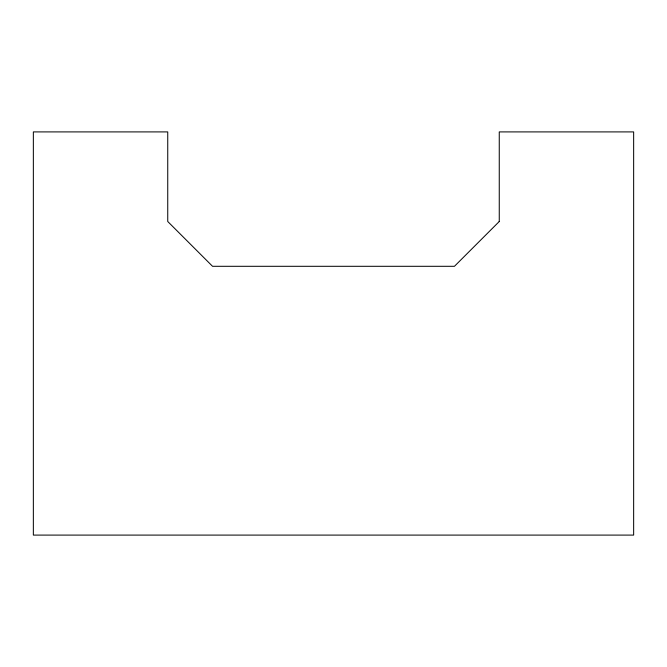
<?xml version="1.0" encoding="UTF-8"?>
<svg xmlns="http://www.w3.org/2000/svg" width="667" height="667" viewBox="0 0 667 667"><rect width="100%" height="100%" fill="white"/><g stroke="black" fill="none" stroke-linecap="round" stroke-linejoin="round"><path stroke-width="1" d="M499.258 221.502L454.452 266.3L212.548 266.3L167.742 221.502L167.742 131.908L33.35 131.908L33.35 535.092L633.65 535.092L633.65 131.908L499.258 131.908L499.258 221.502"/></g></svg>
